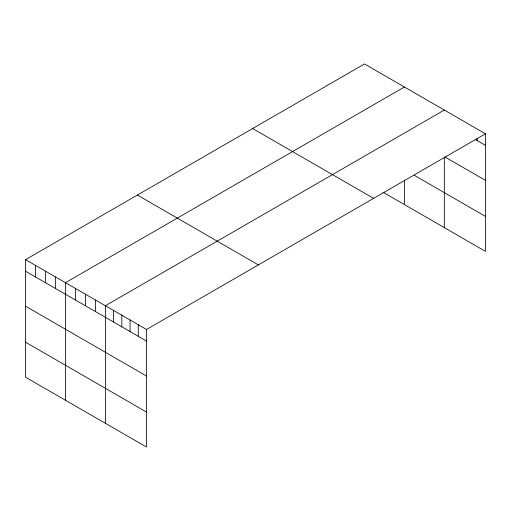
<?xml version="1.0" encoding="UTF-8"?>
<svg xmlns="http://www.w3.org/2000/svg" width="511" height="511" viewBox="0 0 511 511"><rect width="100%" height="100%" fill="white"/><g stroke="black" fill="none" stroke-linecap="round" stroke-linejoin="round"><path stroke-width="0.77" d="M25.55 259.639L146.523 329.48L146.523 447.042L25.55 377.201L25.55 259.639L364.477 63.958L485.45 133.799L485.45 251.361L383.109 192.277M404.399 87.004L65.472 282.685L65.472 400.247M444.321 110.057L105.394 305.731L105.394 423.293M146.523 329.48L485.45 133.799M475.166 139.446L485.45 145.38M445.004 157.005L485.45 180.357M414.376 175.356L485.45 216.389M252.632 128.529L373.605 198.377M137.395 195.061L258.368 264.902M25.55 271.213L146.523 341.061M25.55 306.191L146.523 376.032M25.55 342.223L146.523 412.07M477.223 138.315L477.223 140.634M444.321 157.356L444.321 227.619M404.399 179.929L404.399 204.566M138.296 324.728L138.296 336.308M130.069 319.982L130.069 331.562M121.842 315.23L121.842 326.81M113.614 310.484L113.614 322.064M95.41 299.97L95.41 311.55M85.433 294.208L85.433 305.789M75.449 288.447L75.449 300.027M55.488 276.924L55.488 288.504M45.511 271.162L45.511 282.743M35.527 265.401L35.527 276.981"/></g></svg>
